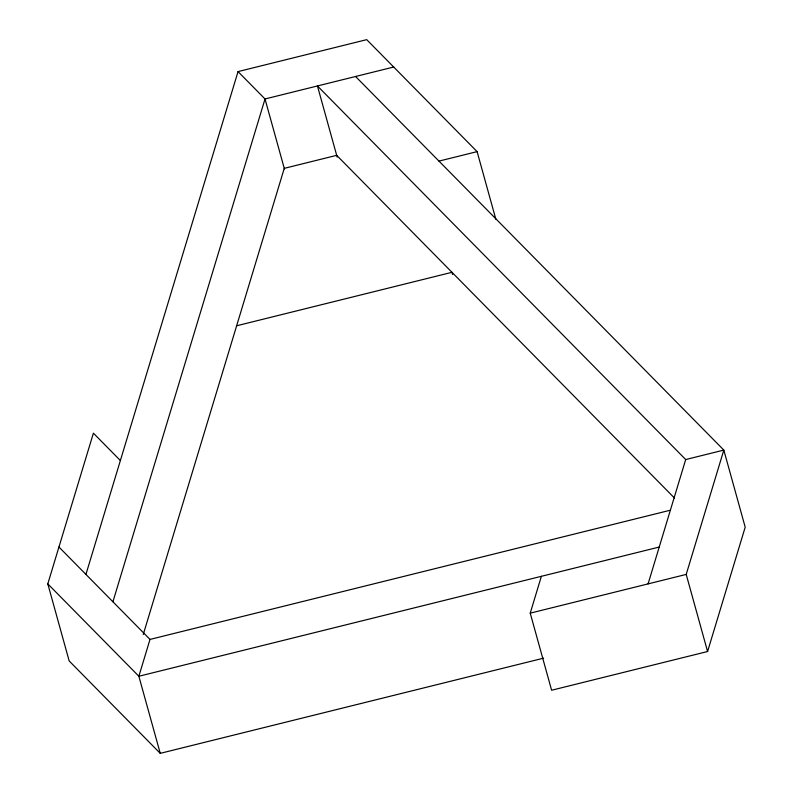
<?xml version="1.0" encoding="UTF-8"?>
<svg xmlns="http://www.w3.org/2000/svg" width="793" height="793" viewBox="0 0 793 793"><rect width="100%" height="100%" fill="white"/><g stroke="black" fill="none" stroke-linecap="round" stroke-linejoin="round"><path stroke-width="1.19" d="M543.601 658.16L160.245 753.35L69.179 660.965L47.798 583.876L93.396 433.156L120.377 460.535M85.931 574.41L238.039 71.598L366.713 39.65L477.099 151.632L495.843 219.235M112.913 601.778L265.021 98.976L393.695 67.028M143.246 634.499L284.261 168.354L336.688 155.339L674.506 498.073M670.372 510.206L150.006 639.416L138.864 676.26L160.245 753.35M355.571 76.495L723.821 450.087L745.202 527.176L707.584 651.519L551.611 690.247L530.23 613.158L541.371 576.313M648.079 583.896L685.697 459.553L723.821 450.087L686.203 574.419L707.584 651.519M438.975 161.108L477.099 151.632M236.641 325.784L451.98 272.306L452.595 274.507M659.221 547.051L138.864 676.26L47.798 583.876M530.23 613.158L686.203 574.419M685.697 459.553L317.448 85.961L337.184 157.123M238.039 71.598L265.021 98.976L284.429 168.949M58.95 547.031L150.006 639.416"/></g></svg>
